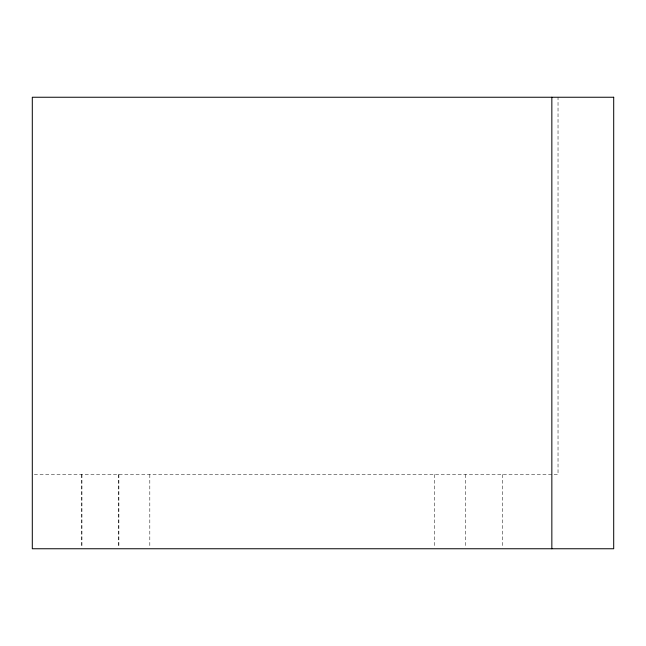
<?xml version="1.0" encoding="UTF-8"?>
<svg xmlns="http://www.w3.org/2000/svg" width="646" height="646" viewBox="0 0 646 646"><rect width="100%" height="100%" fill="white"/><g stroke="black" fill="none" stroke-linecap="round" stroke-linejoin="round"><path stroke-width="0.48" stroke-dasharray="3.23 2.42" d="M34.319 474.535L558.031 474.535L558.031 97.247M502.37 474.535L502.37 547.751M465.257 474.535L465.257 547.751M434.33 474.535L434.33 547.751M149.815 474.535L149.815 547.751M118.888 474.535L118.888 547.751M118.743 474.535L118.743 547.751M81.929 474.535L81.929 547.751M81.784 474.535L81.784 547.751"/><path stroke-width="0.97" d="M551.846 97.247L551.846 548.753M613.7 97.247L32.3 97.247L32.3 548.753L613.7 548.753L613.7 97.247"/></g></svg>
